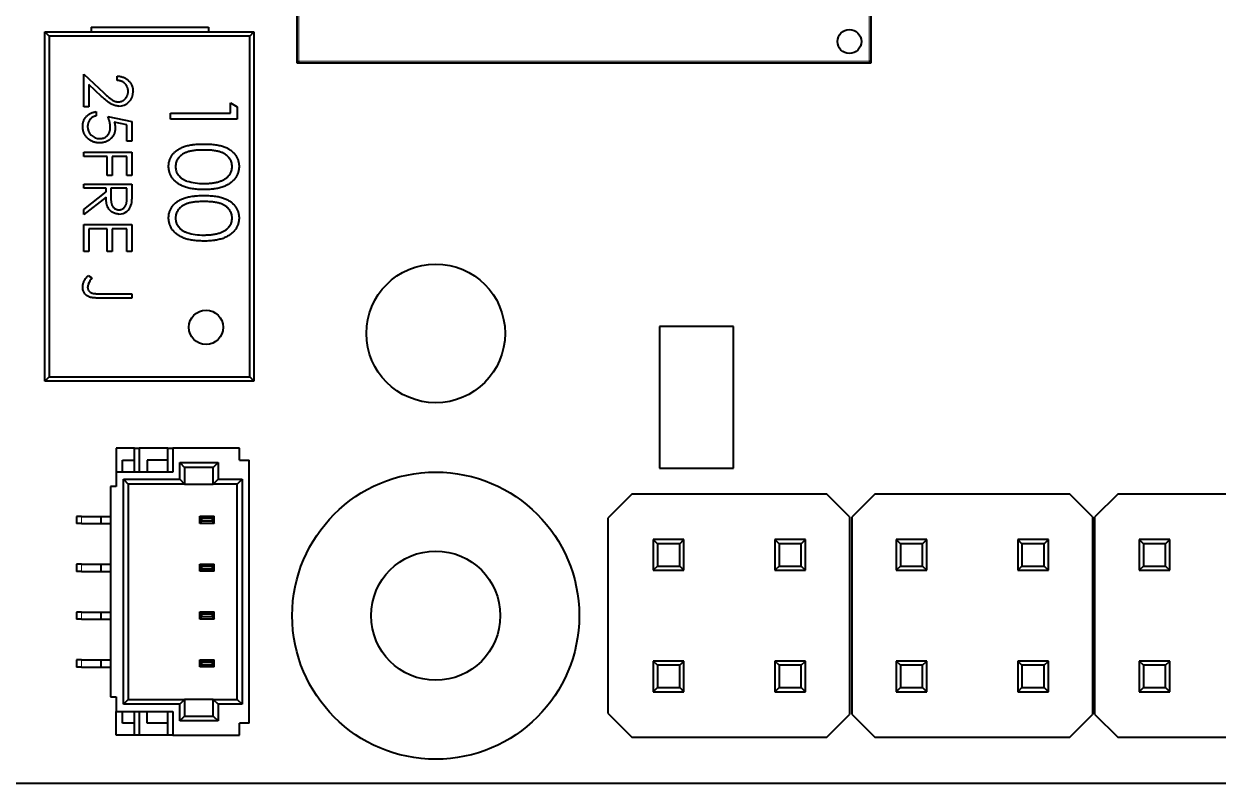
# Model space of a CAD drawing. Header units: inches. Extents: x 7.25 to 10.75, y 3.17 to 5.42.
# Drawn here: x 7.987 to 8.97, y 3.17 to 3.795 of the extents above; entities that cross this region are included whole.
import ezdxf

# ---------------------------------------------------------------- set-up
doc = ezdxf.new("R2010")
doc.units = ezdxf.units.IN
doc.header["$LTSCALE"] = 0.5
doc.header["$MEASUREMENT"] = 0
doc.layers.add('TANGENT_LINES', color=7, linetype='Continuous', lineweight=15)
doc.layers.add('Visible', color=7, linetype='Continuous', lineweight=40)

msp = doc.modelspace()

# ---------------------------------------------------------------- linework, layer by layer
at = {"layer": 'TANGENT_LINES'}
for p, q in [((8.21295, 4.23355), (8.21295, 3.76426)), ((8.68224, 3.76426), (8.68224, 4.23355)), ((8.21295, 3.76426), (8.68224, 3.76426)), ((8.03382, 3.38371), (8.03382, 3.38962)), ((8.03382, 3.34434), (8.03382, 3.35025)), ((8.03382, 3.30497), (8.03382, 3.31088)), ((8.03382, 3.2656), (8.03382, 3.27151))]:
    msp.add_line(p, q, dxfattribs=at)
at = {"layer": 'Visible'}
for p, q in [((8.21138, 3.76269), (8.21138, 4.23513)), ((8.68382, 4.23513), (8.68382, 3.76269)), ((8.00375, 3.50085), (8.00375, 3.78828)), ((8.00375, 3.78828), (8.00729, 3.78473)), ((8.00375, 3.78828), (8.17594, 3.78828)), ((8.04195, 3.79221), (8.04195, 3.78828)), ((8.04195, 3.79221), (8.13851, 3.79221)), ((8.13851, 3.79221), (8.13851, 3.78828)), ((8.1724, 3.78473), (8.17594, 3.78828)), ((8.17594, 3.78828), (8.17594, 3.50085)), ((8.1724, 3.78473), (8.00729, 3.78473)), ((8.00729, 3.78473), (8.00729, 3.50439)), ((8.1724, 3.50439), (8.1724, 3.78473)), ((8.21138, 3.76269), (8.21295, 3.76426)), ((8.68382, 3.76269), (8.21138, 3.76269)), ((8.68382, 3.76269), (8.68224, 3.76426)), ((8.03598, 3.75354), (8.05227, 3.73828)), ((8.03598, 3.72679), (8.03598, 3.75354)), ((8.06324, 3.7485), (8.06324, 3.75203)), ((8.05053, 3.73526), (8.04002, 3.74511)), ((8.04002, 3.74511), (8.04002, 3.72679)), ((8.04002, 3.72679), (8.03598, 3.72679)), ((8.15657, 3.72153), (8.15657, 3.73001)), ((8.15657, 3.73001), (8.16222, 3.72678)), ((8.16222, 3.72678), (8.16222, 3.71659)), ((8.04607, 3.72275), (8.04607, 3.71922)), ((8.05566, 3.71872), (8.07535, 3.71468)), ((8.1071, 3.72153), (8.15657, 3.72153)), ((8.1071, 3.71659), (8.1071, 3.72153)), ((8.16222, 3.71659), (8.1071, 3.71659)), ((8.07131, 3.71192), (8.06096, 3.71404)), ((8.07131, 3.69853), (8.07131, 3.71192)), ((8.07535, 3.71468), (8.07535, 3.69853)), ((8.07535, 3.69853), (8.07131, 3.69853)), ((8.03598, 3.68591), (8.03598, 3.68944)), ((8.03598, 3.68944), (8.07535, 3.68944)), ((8.07535, 3.68944), (8.07535, 3.67026)), ((8.05516, 3.68591), (8.03598, 3.68591)), ((8.05516, 3.67026), (8.05516, 3.68591)), ((8.07131, 3.68591), (8.0592, 3.68591)), ((8.0592, 3.68591), (8.0592, 3.67026)), ((8.07131, 3.67026), (8.07131, 3.68591)), ((8.0592, 3.67026), (8.05516, 3.67026)), ((8.07535, 3.67026), (8.07131, 3.67026)), ((8.03598, 3.65966), (8.03598, 3.66319)), ((8.03598, 3.66319), (8.07535, 3.66319)), ((8.05415, 3.65966), (8.03598, 3.65966)), ((8.05415, 3.65679), (8.05415, 3.65966)), ((8.05819, 3.65966), (8.05813, 3.65245)), ((8.07131, 3.65966), (8.05819, 3.65966)), ((8.07131, 3.65228), (8.07131, 3.65966)), ((8.07535, 3.66319), (8.07535, 3.65532)), ((8.03598, 3.64233), (8.05415, 3.65679)), ((8.05415, 3.65242), (8.03598, 3.63796)), ((8.03598, 3.63796), (8.03598, 3.64233)), ((8.03598, 3.60767), (8.03598, 3.62988)), ((8.03598, 3.62988), (8.07535, 3.62988)), ((8.07535, 3.62988), (8.07535, 3.60767)), ((8.05516, 3.62635), (8.04002, 3.62635)), ((8.04002, 3.62635), (8.04002, 3.60767)), ((8.05516, 3.60767), (8.05516, 3.62635)), ((8.07131, 3.62635), (8.0592, 3.62635)), ((8.0592, 3.62635), (8.0592, 3.60767)), ((8.07131, 3.60767), (8.07131, 3.62635)), ((8.04002, 3.60767), (8.03598, 3.60767)), ((8.0592, 3.60767), (8.05516, 3.60767)), ((8.07535, 3.60767), (8.07131, 3.60767)), ((8.03951, 3.58799), (8.04255, 3.5859)), ((8.07535, 3.56931), (8.04876, 3.56931)), ((8.04916, 3.57285), (8.07535, 3.57285)), ((8.07535, 3.57285), (8.07535, 3.56931)), ((8.50973, 3.54588), (8.50973, 3.42932)), ((8.57066, 3.54588), (8.50973, 3.54588)), ((8.57066, 3.42932), (8.57066, 3.54588)), ((8.00375, 3.50085), (8.00729, 3.50439)), ((8.17594, 3.50085), (8.00375, 3.50085)), ((8.00729, 3.50439), (8.1724, 3.50439)), ((8.1724, 3.50439), (8.17594, 3.50085)), ((8.07752, 3.44576), (8.06256, 3.44576)), ((8.06256, 3.44576), (8.06256, 3.42607)), ((8.07752, 3.44576), (8.08146, 3.44576)), ((8.07752, 3.42607), (8.07752, 3.44576)), ((8.08146, 3.44576), (8.08146, 3.42607)), ((8.10508, 3.44576), (8.08146, 3.44576)), ((8.10508, 3.44576), (8.10901, 3.44576)), ((8.10508, 3.42607), (8.10508, 3.44576)), ((8.16413, 3.44576), (8.10901, 3.44576)), ((8.10901, 3.44576), (8.10901, 3.42607)), ((8.16413, 3.43591), (8.16413, 3.44576)), ((8.06763, 3.42607), (8.06763, 3.43591)), ((8.06763, 3.43591), (8.07752, 3.43591)), ((8.08811, 3.43591), (8.08811, 3.42607)), ((8.10508, 3.43591), (8.08811, 3.43591)), ((8.11492, 3.43395), (8.11886, 3.43001)), ((8.11492, 3.42017), (8.11492, 3.43395)), ((8.11492, 3.43395), (8.14642, 3.43395)), ((8.14642, 3.43395), (8.14248, 3.43001)), ((8.14642, 3.43395), (8.14642, 3.42017)), ((8.16413, 3.43591), (8.17201, 3.43591)), ((8.17201, 3.21938), (8.17201, 3.43591)), ((8.10901, 3.42607), (8.06256, 3.42607)), ((8.06256, 3.42607), (8.06256, 3.41426)), ((8.11886, 3.43001), (8.11886, 3.41623)), ((8.14248, 3.43001), (8.11886, 3.43001)), ((8.14248, 3.41623), (8.14248, 3.43001)), ((8.50973, 3.42932), (8.57066, 3.42932)), ((8.06256, 3.41426), (8.05783, 3.41426)), ((8.05783, 3.41426), (8.05783, 3.24103)), ((8.06846, 3.42017), (8.0724, 3.41623)), ((8.06846, 3.23513), (8.06846, 3.42017)), ((8.06846, 3.42017), (8.11492, 3.42017)), ((8.11886, 3.41623), (8.0724, 3.41623)), ((8.0724, 3.41623), (8.0724, 3.23906)), ((8.11492, 3.42017), (8.11886, 3.41623)), ((8.11886, 3.41623), (8.14248, 3.41623)), ((8.14642, 3.42017), (8.14248, 3.41623)), ((8.16216, 3.41623), (8.14248, 3.41623)), ((8.14642, 3.42017), (8.1661, 3.42017)), ((8.1661, 3.42017), (8.16216, 3.41623)), ((8.16216, 3.23906), (8.16216, 3.41623)), ((8.1661, 3.42017), (8.1661, 3.23513)), ((8.48697, 3.40796), (8.46728, 3.38828)), ((8.6476, 3.40796), (8.48697, 3.40796)), ((8.6663, 3.38926), (8.6476, 3.40796)), ((8.68697, 3.40796), (8.66827, 3.38926)), ((8.8476, 3.40796), (8.68697, 3.40796)), ((8.8663, 3.38926), (8.8476, 3.40796)), ((8.88697, 3.40796), (8.86827, 3.38926)), ((9.0476, 3.40796), (8.88697, 3.40796)), ((8.02988, 3.38962), (8.02988, 3.38371)), ((8.03382, 3.38962), (8.02988, 3.38962)), ((8.03382, 3.38371), (8.02988, 3.38371)), ((8.03382, 3.38962), (8.05023, 3.38962)), ((8.03382, 3.38371), (8.05023, 3.38371)), ((8.05023, 3.38371), (8.05023, 3.38962)), ((8.05023, 3.38962), (8.05783, 3.38962)), ((8.05023, 3.38371), (8.05783, 3.38371)), ((8.13146, 3.38391), (8.13146, 3.38982)), ((8.13146, 3.38982), (8.14327, 3.38982)), ((8.13289, 3.38785), (8.13146, 3.38982)), ((8.13146, 3.38391), (8.13289, 3.38588)), ((8.14327, 3.38391), (8.13146, 3.38391)), ((8.13289, 3.38588), (8.13289, 3.38785)), ((8.14183, 3.38785), (8.13289, 3.38785)), ((8.13289, 3.38588), (8.14183, 3.38588)), ((8.14327, 3.38982), (8.14183, 3.38785)), ((8.14183, 3.38588), (8.14183, 3.38785)), ((8.14183, 3.38588), (8.14327, 3.38391)), ((8.14327, 3.38391), (8.14327, 3.38982)), ((8.46728, 3.38828), (8.46728, 3.22765)), ((8.6663, 3.38926), (8.6663, 3.22666)), ((8.66827, 3.22666), (8.66827, 3.38926)), ((8.8663, 3.38926), (8.8663, 3.22666)), ((8.86827, 3.22666), (8.86827, 3.38926)), ((8.50815, 3.36709), (8.50468, 3.37056)), ((8.52988, 3.37056), (8.50468, 3.37056)), ((8.50468, 3.37056), (8.50468, 3.34536)), ((8.50815, 3.36709), (8.50815, 3.34883)), ((8.52641, 3.36709), (8.50815, 3.36709)), ((8.52641, 3.36709), (8.52988, 3.37056)), ((8.52641, 3.34883), (8.52641, 3.36709)), ((8.52988, 3.34536), (8.52988, 3.37056)), ((8.60815, 3.36709), (8.60468, 3.37056)), ((8.62988, 3.37056), (8.60468, 3.37056)), ((8.60468, 3.37056), (8.60468, 3.34536)), ((8.60815, 3.36709), (8.60815, 3.34883)), ((8.62641, 3.36709), (8.60815, 3.36709)), ((8.62641, 3.36709), (8.62988, 3.37056)), ((8.62641, 3.34883), (8.62641, 3.36709)), ((8.62988, 3.34536), (8.62988, 3.37056)), ((8.70815, 3.36709), (8.70468, 3.37056)), ((8.70468, 3.37056), (8.70468, 3.34536)), ((8.72988, 3.37056), (8.70468, 3.37056)), ((8.70815, 3.36709), (8.70815, 3.34883)), ((8.72641, 3.36709), (8.70815, 3.36709)), ((8.72641, 3.36709), (8.72988, 3.37056)), ((8.72641, 3.34883), (8.72641, 3.36709)), ((8.72988, 3.34536), (8.72988, 3.37056)), ((8.80815, 3.36709), (8.80468, 3.37056)), ((8.82988, 3.37056), (8.80468, 3.37056)), ((8.80468, 3.37056), (8.80468, 3.34536)), ((8.80815, 3.36709), (8.80815, 3.34883)), ((8.82641, 3.36709), (8.80815, 3.36709)), ((8.82641, 3.36709), (8.82988, 3.37056)), ((8.82641, 3.34883), (8.82641, 3.36709)), ((8.82988, 3.34536), (8.82988, 3.37056)), ((8.90815, 3.36709), (8.90468, 3.37056)), ((8.92988, 3.37056), (8.90468, 3.37056)), ((8.90468, 3.37056), (8.90468, 3.34536)), ((8.90815, 3.36709), (8.90815, 3.34883)), ((8.92641, 3.36709), (8.90815, 3.36709)), ((8.92641, 3.36709), (8.92988, 3.37056)), ((8.92641, 3.34883), (8.92641, 3.36709)), ((8.92988, 3.34536), (8.92988, 3.37056)), ((8.02988, 3.35025), (8.02988, 3.34434)), ((8.03382, 3.35025), (8.02988, 3.35025)), ((8.03382, 3.34434), (8.02988, 3.34434)), ((8.03382, 3.35025), (8.05023, 3.35025)), ((8.03382, 3.34434), (8.05023, 3.34434)), ((8.05023, 3.34434), (8.05023, 3.35025)), ((8.05023, 3.35025), (8.05783, 3.35025)), ((8.05023, 3.34434), (8.05783, 3.34434)), ((8.13146, 3.34454), (8.13146, 3.35045)), ((8.13146, 3.35045), (8.14327, 3.35045)), ((8.13289, 3.34848), (8.13146, 3.35045)), ((8.13146, 3.34454), (8.13289, 3.34651)), ((8.14327, 3.34454), (8.13146, 3.34454)), ((8.13289, 3.34651), (8.13289, 3.34848)), ((8.14183, 3.34848), (8.13289, 3.34848)), ((8.13289, 3.34651), (8.14183, 3.34651)), ((8.14327, 3.35045), (8.14183, 3.34848)), ((8.14183, 3.34651), (8.14183, 3.34848)), ((8.14183, 3.34651), (8.14327, 3.34454)), ((8.14327, 3.34454), (8.14327, 3.35045)), ((8.50815, 3.34883), (8.50468, 3.34536)), ((8.50468, 3.34536), (8.52988, 3.34536)), ((8.50815, 3.34883), (8.52641, 3.34883)), ((8.52641, 3.34883), (8.52988, 3.34536)), ((8.60815, 3.34883), (8.60468, 3.34536)), ((8.60468, 3.34536), (8.62988, 3.34536)), ((8.60815, 3.34883), (8.62641, 3.34883)), ((8.62641, 3.34883), (8.62988, 3.34536)), ((8.70815, 3.34883), (8.70468, 3.34536)), ((8.70468, 3.34536), (8.72988, 3.34536)), ((8.70815, 3.34883), (8.72641, 3.34883)), ((8.72641, 3.34883), (8.72988, 3.34536)), ((8.80815, 3.34883), (8.80468, 3.34536)), ((8.80468, 3.34536), (8.82988, 3.34536)), ((8.80815, 3.34883), (8.82641, 3.34883)), ((8.82641, 3.34883), (8.82988, 3.34536)), ((8.90815, 3.34883), (8.90468, 3.34536)), ((8.90468, 3.34536), (8.92988, 3.34536)), ((8.90815, 3.34883), (8.92641, 3.34883)), ((8.92641, 3.34883), (8.92988, 3.34536)), ((8.02988, 3.31088), (8.02988, 3.30497)), ((8.03382, 3.31088), (8.02988, 3.31088)), ((8.03382, 3.30497), (8.02988, 3.30497)), ((8.03382, 3.31088), (8.05023, 3.31088)), ((8.03382, 3.30497), (8.05023, 3.30497)), ((8.05023, 3.30497), (8.05023, 3.31088)), ((8.05023, 3.31088), (8.05783, 3.31088)), ((8.05023, 3.30497), (8.05783, 3.30497)), ((8.13146, 3.30517), (8.13146, 3.31108)), ((8.13146, 3.31108), (8.14327, 3.31108)), ((8.13289, 3.30911), (8.13146, 3.31108)), ((8.13146, 3.30517), (8.13289, 3.30714)), ((8.14327, 3.30517), (8.13146, 3.30517)), ((8.13289, 3.30714), (8.13289, 3.30911)), ((8.14183, 3.30911), (8.13289, 3.30911)), ((8.13289, 3.30714), (8.14183, 3.30714)), ((8.14327, 3.31108), (8.14183, 3.30911)), ((8.14183, 3.30714), (8.14183, 3.30911)), ((8.14183, 3.30714), (8.14327, 3.30517)), ((8.14327, 3.30517), (8.14327, 3.31108)), ((8.02988, 3.27151), (8.02988, 3.2656)), ((8.03382, 3.27151), (8.02988, 3.27151)), ((8.03382, 3.2656), (8.02988, 3.2656)), ((8.03382, 3.27151), (8.05023, 3.27151)), ((8.03382, 3.2656), (8.05023, 3.2656)), ((8.05023, 3.2656), (8.05023, 3.27151)), ((8.05023, 3.27151), (8.05783, 3.27151)), ((8.05023, 3.2656), (8.05783, 3.2656)), ((8.13146, 3.2658), (8.13146, 3.27171)), ((8.13146, 3.27171), (8.14327, 3.27171)), ((8.13289, 3.26974), (8.13146, 3.27171)), ((8.13146, 3.2658), (8.13289, 3.26777)), ((8.14327, 3.2658), (8.13146, 3.2658)), ((8.13289, 3.26777), (8.13289, 3.26974)), ((8.14183, 3.26974), (8.13289, 3.26974)), ((8.13289, 3.26777), (8.14183, 3.26777)), ((8.14327, 3.27171), (8.14183, 3.26974)), ((8.14183, 3.26777), (8.14183, 3.26974)), ((8.14183, 3.26777), (8.14327, 3.2658)), ((8.14327, 3.2658), (8.14327, 3.27171)), ((8.50815, 3.26709), (8.50468, 3.27056)), ((8.52988, 3.27056), (8.50468, 3.27056)), ((8.50468, 3.27056), (8.50468, 3.24536)), ((8.52641, 3.26709), (8.50815, 3.26709)), ((8.50815, 3.26709), (8.50815, 3.24883)), ((8.52641, 3.26709), (8.52988, 3.27056)), ((8.52641, 3.24883), (8.52641, 3.26709)), ((8.52988, 3.24536), (8.52988, 3.27056)), ((8.60815, 3.26709), (8.60468, 3.27056)), ((8.62988, 3.27056), (8.60468, 3.27056)), ((8.60468, 3.27056), (8.60468, 3.24536)), ((8.62641, 3.26709), (8.60815, 3.26709)), ((8.60815, 3.26709), (8.60815, 3.24883)), ((8.62641, 3.26709), (8.62988, 3.27056)), ((8.62641, 3.24883), (8.62641, 3.26709)), ((8.62988, 3.24536), (8.62988, 3.27056)), ((8.70815, 3.26709), (8.70468, 3.27056)), ((8.70468, 3.27056), (8.70468, 3.24536)), ((8.72988, 3.27056), (8.70468, 3.27056)), ((8.72641, 3.26709), (8.70815, 3.26709)), ((8.70815, 3.26709), (8.70815, 3.24883)), ((8.72641, 3.26709), (8.72988, 3.27056)), ((8.72641, 3.24883), (8.72641, 3.26709)), ((8.72988, 3.24536), (8.72988, 3.27056)), ((8.80815, 3.26709), (8.80468, 3.27056)), ((8.80468, 3.27056), (8.80468, 3.24536)), ((8.82988, 3.27056), (8.80468, 3.27056)), ((8.82641, 3.26709), (8.80815, 3.26709)), ((8.80815, 3.26709), (8.80815, 3.24883)), ((8.82641, 3.26709), (8.82988, 3.27056)), ((8.82641, 3.24883), (8.82641, 3.26709)), ((8.82988, 3.24536), (8.82988, 3.27056)), ((8.90815, 3.26709), (8.90468, 3.27056)), ((8.92988, 3.27056), (8.90468, 3.27056)), ((8.90468, 3.27056), (8.90468, 3.24536)), ((8.92641, 3.26709), (8.90815, 3.26709)), ((8.90815, 3.26709), (8.90815, 3.24883)), ((8.92641, 3.26709), (8.92988, 3.27056)), ((8.92641, 3.24883), (8.92641, 3.26709)), ((8.92988, 3.24536), (8.92988, 3.27056)), ((8.50815, 3.24883), (8.50468, 3.24536)), ((8.50468, 3.24536), (8.52988, 3.24536)), ((8.50815, 3.24883), (8.52641, 3.24883)), ((8.52641, 3.24883), (8.52988, 3.24536)), ((8.60815, 3.24883), (8.60468, 3.24536)), ((8.60468, 3.24536), (8.62988, 3.24536)), ((8.60815, 3.24883), (8.62641, 3.24883)), ((8.62641, 3.24883), (8.62988, 3.24536)), ((8.70815, 3.24883), (8.70468, 3.24536)), ((8.70468, 3.24536), (8.72988, 3.24536)), ((8.70815, 3.24883), (8.72641, 3.24883)), ((8.72641, 3.24883), (8.72988, 3.24536)), ((8.80815, 3.24883), (8.80468, 3.24536)), ((8.80468, 3.24536), (8.82988, 3.24536)), ((8.80815, 3.24883), (8.82641, 3.24883)), ((8.82641, 3.24883), (8.82988, 3.24536)), ((8.90815, 3.24883), (8.90468, 3.24536)), ((8.90468, 3.24536), (8.92988, 3.24536)), ((8.90815, 3.24883), (8.92641, 3.24883)), ((8.92641, 3.24883), (8.92988, 3.24536)), ((8.05783, 3.24103), (8.06256, 3.24103)), ((8.06256, 3.24103), (8.06256, 3.22922)), ((8.0724, 3.23906), (8.06846, 3.23513)), ((8.11492, 3.23513), (8.06846, 3.23513)), ((8.0724, 3.23906), (8.11886, 3.23906)), ((8.11886, 3.23906), (8.11492, 3.23513)), ((8.11492, 3.22135), (8.11492, 3.23513)), ((8.14248, 3.23906), (8.11886, 3.23906)), ((8.11886, 3.23906), (8.11886, 3.22528)), ((8.14248, 3.22528), (8.14248, 3.23906)), ((8.14248, 3.23906), (8.14642, 3.23513)), ((8.14248, 3.23906), (8.16216, 3.23906)), ((8.1661, 3.23513), (8.14642, 3.23513)), ((8.14642, 3.23513), (8.14642, 3.22135)), ((8.16216, 3.23906), (8.1661, 3.23513)), ((8.06256, 3.20954), (8.06256, 3.22922)), ((8.06256, 3.22922), (8.10901, 3.22922)), ((8.06763, 3.21938), (8.06763, 3.22922)), ((8.07752, 3.20954), (8.07752, 3.22922)), ((8.08146, 3.22922), (8.08146, 3.20954)), ((8.08811, 3.21938), (8.08811, 3.22922)), ((8.10508, 3.20954), (8.10508, 3.22922)), ((8.10901, 3.22922), (8.10901, 3.20954)), ((8.11886, 3.22528), (8.11492, 3.22135)), ((8.11886, 3.22528), (8.14248, 3.22528)), ((8.14248, 3.22528), (8.14642, 3.22135)), ((8.46728, 3.22765), (8.48697, 3.20796)), ((8.6476, 3.20796), (8.6663, 3.22666)), ((8.66827, 3.22666), (8.68697, 3.20796)), ((8.8476, 3.20796), (8.8663, 3.22666)), ((8.86827, 3.22666), (8.88697, 3.20796)), ((8.07752, 3.21938), (8.06763, 3.21938)), ((8.10508, 3.21938), (8.08811, 3.21938)), ((8.14642, 3.22135), (8.11492, 3.22135)), ((8.16413, 3.20954), (8.16413, 3.21938)), ((8.17201, 3.21938), (8.16413, 3.21938)), ((8.07752, 3.20954), (8.06256, 3.20954)), ((8.08146, 3.20954), (8.07752, 3.20954)), ((8.10508, 3.20954), (8.08146, 3.20954)), ((8.10901, 3.20954), (8.10508, 3.20954)), ((8.10901, 3.20954), (8.16413, 3.20954)), ((8.48697, 3.20796), (8.6476, 3.20796)), ((8.68697, 3.20796), (8.8476, 3.20796)), ((8.88697, 3.20796), (9.0476, 3.20796)), ((7.51846, 3.17017), (10.6287, 3.17017))]:
    msp.add_line(p, q, dxfattribs=at)
for centre, radius in [((8.6661, 3.7804), 0.00984), ((8.32555, 3.54025), 0.05709), ((8.1365, 3.54527), 0.01409), ((8.32555, 3.30796), 0.11811), ((8.32555, 3.30796), 0.11811), ((8.32555, 3.30796), 0.05315)]:
    msp.add_circle(centre, radius, dxfattribs=at)
for centre, radius, start, end in [((8.06485, 3.73883), 0.01151, 269.05612, 1.81511), ((8.04888, 3.7104), 0.00986, 179.19564, 270.66383), ((8.13359, 3.7047), 0.0411, 251.85357, 271.48546), ((8.06514, 3.64831), 0.00984, 268.16768, 348.82234), ((8.13359, 3.6623), 0.0411, 251.85357, 271.48546), ((8.04498, 3.57833), 0.00596, 154.81692, 180.357), ((8.06728, 3.56779), 0.03065, 143.78642, 154.72037)]:
    msp.add_arc(centre, radius, start, end, dxfattribs=at)
for points, knots in [([(8.06324, 3.75203), (8.0637, 3.75201), (8.06462, 3.75196), (8.06597, 3.75175), (8.06725, 3.75145), (8.06846, 3.75102), (8.06962, 3.75049), (8.07071, 3.74985), (8.07173, 3.74909), (8.07268, 3.74823), (8.07355, 3.7473), (8.0743, 3.7463), (8.07493, 3.74524), (8.07546, 3.74414), (8.07586, 3.74298), (8.07615, 3.74176), (8.07633, 3.74049), (8.07635, 3.73963), (8.07636, 3.73919)], [0, 0, 0, 0, 0.068791, 0.135103, 0.198979, 0.261904, 0.323495, 0.385195, 0.446969, 0.509765, 0.572251, 0.633405, 0.693251, 0.752583, 0.812579, 0.873275, 0.93555, 1, 1, 1, 1]), ([(8.07232, 3.73937), (8.07231, 3.73968), (8.0723, 3.74028), (8.07218, 3.74117), (8.07201, 3.74202), (8.07173, 3.74282), (8.07141, 3.7436), (8.07099, 3.74432), (8.07051, 3.74502), (8.06995, 3.74566), (8.06932, 3.74625), (8.06863, 3.74678), (8.06787, 3.74723), (8.06707, 3.74763), (8.06619, 3.74795), (8.06526, 3.7482), (8.06427, 3.7484), (8.06359, 3.74846), (8.06324, 3.7485)], [0, 0, 0, 0, 0.06443, 0.12653, 0.186744, 0.245898, 0.304053, 0.362196, 0.420655, 0.480331, 0.540663, 0.600744, 0.661982, 0.72448, 0.789067, 0.856333, 0.926362, 1, 1, 1, 1]), ([(8.05227, 3.73828), (8.05266, 3.7379), (8.05341, 3.73719), (8.05449, 3.73618), (8.0555, 3.73527), (8.05643, 3.73446), (8.0573, 3.73377), (8.05806, 3.73315), (8.05877, 3.73266), (8.05959, 3.73212), (8.06059, 3.7316), (8.06181, 3.73115), (8.06306, 3.73088), (8.06391, 3.73085), (8.06434, 3.73083)], [0, 0, 0, 0, 0.110803, 0.212829, 0.306101, 0.390647, 0.466924, 0.534481, 0.593587, 0.644557, 0.7362, 0.825024, 0.911986, 1, 1, 1, 1]), ([(8.06434, 3.73083), (8.06461, 3.73084), (8.06514, 3.73085), (8.06591, 3.73098), (8.06666, 3.73116), (8.06739, 3.73143), (8.06808, 3.73179), (8.06874, 3.73222), (8.06937, 3.73272), (8.06997, 3.7333), (8.07052, 3.73393), (8.07101, 3.7346), (8.07141, 3.73531), (8.07174, 3.73606), (8.072, 3.73684), (8.07218, 3.73765), (8.0723, 3.7385), (8.07231, 3.73908), (8.07232, 3.73937)], [0, 0, 0, 0, 0.061965, 0.122122, 0.180988, 0.239933, 0.299906, 0.359989, 0.421776, 0.486576, 0.551535, 0.615018, 0.677259, 0.73973, 0.80305, 0.866495, 0.931973, 1, 1, 1, 1]), ([(8.06466, 3.7273), (8.06411, 3.72732), (8.06302, 3.72735), (8.06142, 3.72768), (8.05987, 3.72818), (8.05863, 3.72879), (8.05763, 3.7294), (8.0568, 3.72995), (8.05591, 3.7306), (8.05495, 3.73134), (8.05394, 3.73219), (8.05285, 3.73312), (8.05171, 3.73416), (8.05093, 3.73489), (8.05053, 3.73526)], [0, 0, 0, 0, 0.098701, 0.195671, 0.29242, 0.391339, 0.444459, 0.504225, 0.570348, 0.642914, 0.72229, 0.807923, 0.90047, 1, 1, 1, 1]), ([(8.03497, 3.71074), (8.03498, 3.71114), (8.03499, 3.71191), (8.03515, 3.71304), (8.03538, 3.71413), (8.03572, 3.71516), (8.03617, 3.71615), (8.0367, 3.7171), (8.03733, 3.718), (8.03806, 3.71884), (8.03886, 3.71961), (8.03972, 3.72032), (8.04064, 3.72093), (8.04161, 3.72147), (8.04265, 3.72192), (8.04374, 3.72228), (8.04488, 3.72257), (8.04567, 3.72269), (8.04607, 3.72275)], [0, 0, 0, 0, 0.06543, 0.128725, 0.190261, 0.250757, 0.310855, 0.370776, 0.431883, 0.493799, 0.556167, 0.617293, 0.678627, 0.740678, 0.80296, 0.866786, 0.932338, 1, 1, 1, 1]), ([(8.04607, 3.71922), (8.0457, 3.71913), (8.04498, 3.71897), (8.04396, 3.7186), (8.04306, 3.71815), (8.04226, 3.71761), (8.04155, 3.71699), (8.04093, 3.71626), (8.04036, 3.71544), (8.03989, 3.71454), (8.03949, 3.71358), (8.03921, 3.71259), (8.03904, 3.71157), (8.03902, 3.71088), (8.03901, 3.71054)], [0, 0, 0, 0, 0.094686, 0.181992, 0.264373, 0.341639, 0.418558, 0.496448, 0.577307, 0.661447, 0.746668, 0.831367, 0.915207, 1, 1, 1, 1]), ([(8.05768, 3.71004), (8.05768, 3.71035), (8.05766, 3.71098), (8.05756, 3.71194), (8.0574, 3.71296), (8.05718, 3.71402), (8.0569, 3.71513), (8.05655, 3.71628), (8.05614, 3.71749), (8.05582, 3.7183), (8.05566, 3.71872)], [0, 0, 0, 0, 0.102203, 0.211023, 0.3251, 0.446502, 0.573788, 0.708901, 0.850358, 1, 1, 1, 1]), ([(8.04884, 3.69701), (8.04852, 3.69702), (8.04788, 3.69703), (8.04694, 3.69711), (8.04601, 3.69726), (8.04511, 3.69745), (8.04422, 3.69771), (8.04336, 3.69801), (8.04251, 3.69839), (8.04169, 3.6988), (8.04091, 3.69926), (8.04017, 3.69978), (8.03946, 3.70032), (8.03881, 3.70091), (8.03821, 3.70154), (8.03766, 3.70221), (8.03715, 3.70292), (8.0367, 3.70367), (8.03628, 3.70444), (8.03594, 3.70526), (8.03564, 3.7061), (8.03539, 3.70697), (8.0352, 3.70787), (8.03507, 3.7088), (8.03498, 3.70976), (8.03497, 3.71041), (8.03497, 3.71074)], [0, 0, 0, 0, 0.044016, 0.087438, 0.130124, 0.172561, 0.214218, 0.256302, 0.298444, 0.340536, 0.382404, 0.423614, 0.464223, 0.504052, 0.543842, 0.583548, 0.623078, 0.663214, 0.703538, 0.743927, 0.784532, 0.825742, 0.867752, 0.910741, 0.954912, 1, 1, 1, 1]), ([(8.06172, 3.7094), (8.06171, 3.70896), (8.06169, 3.7081), (8.06151, 3.70684), (8.06124, 3.70562), (8.06083, 3.70448), (8.06033, 3.70339), (8.0597, 3.70237), (8.05896, 3.7014), (8.05812, 3.7005), (8.05719, 3.69968), (8.05618, 3.69897), (8.05512, 3.69835), (8.05398, 3.69787), (8.05279, 3.69748), (8.05153, 3.69722), (8.05021, 3.69704), (8.0493, 3.69702), (8.04884, 3.69701)], [0, 0, 0, 0, 0.0658, 0.12938, 0.190783, 0.251293, 0.31082, 0.37037, 0.43076, 0.492598, 0.554813, 0.61609, 0.676931, 0.738289, 0.800784, 0.864793, 0.931053, 1, 1, 1, 1]), ([(8.04899, 3.70055), (8.04931, 3.70055), (8.04992, 3.70057), (8.05083, 3.70069), (8.05168, 3.70089), (8.0525, 3.70118), (8.05326, 3.70154), (8.05398, 3.70199), (8.05466, 3.70251), (8.05528, 3.70313), (8.05585, 3.70379), (8.05634, 3.70453), (8.05675, 3.70532), (8.05709, 3.70616), (8.05736, 3.70705), (8.05755, 3.708), (8.05766, 3.709), (8.05768, 3.70969), (8.05768, 3.71004)], [0, 0, 0, 0, 0.065358, 0.127389, 0.188368, 0.24723, 0.305649, 0.363332, 0.422657, 0.482689, 0.543308, 0.604132, 0.664984, 0.727232, 0.791447, 0.858042, 0.92703, 1, 1, 1, 1]), ([(8.06096, 3.71404), (8.06107, 3.71362), (8.06129, 3.71282), (8.06154, 3.71162), (8.06169, 3.71049), (8.06171, 3.70976), (8.06172, 3.7094)], [0, 0, 0, 0, 0.275068, 0.532901, 0.773973, 1, 1, 1, 1]), ([(8.10569, 3.67767), (8.1057, 3.6781), (8.10571, 3.67896), (8.10586, 3.68023), (8.1061, 3.68146), (8.10644, 3.68266), (8.10685, 3.68384), (8.10739, 3.68498), (8.10801, 3.68608), (8.10871, 3.68716), (8.10952, 3.68818), (8.11042, 3.68916), (8.11142, 3.69007), (8.11251, 3.69092), (8.1137, 3.69171), (8.11497, 3.69245), (8.11634, 3.69314), (8.11781, 3.69376), (8.1194, 3.69431), (8.12114, 3.6948), (8.12302, 3.69519), (8.12477, 3.69547), (8.12588, 3.69562), (8.12632, 3.69567), (8.12661, 3.6957), (8.12768, 3.69582), (8.12958, 3.69597), (8.13206, 3.69608), (8.13376, 3.69609), (8.13464, 3.69609)], [0, 0, 0, 0, 0.033789, 0.066625, 0.099289, 0.131367, 0.163592, 0.196113, 0.228912, 0.26217, 0.296004, 0.330232, 0.365076, 0.400968, 0.437877, 0.475966, 0.51564, 0.556675, 0.600028, 0.64669, 0.696419, 0.749772, 0.783938, 0.783938, 0.783938, 0.80685, 0.86743, 0.931884, 1, 1, 1, 1]), ([(8.13466, 3.69115), (8.13392, 3.69115), (8.1325, 3.69114), (8.13042, 3.69105), (8.12849, 3.69092), (8.12669, 3.69075), (8.12503, 3.6905), (8.12351, 3.69022), (8.12213, 3.68988), (8.12088, 3.68948), (8.11973, 3.68902), (8.11867, 3.68853), (8.11767, 3.68799), (8.11674, 3.68739), (8.11589, 3.68673), (8.1151, 3.68604), (8.11439, 3.68528), (8.11355, 3.68424), (8.11267, 3.68285), (8.11191, 3.68111), (8.11143, 3.67932), (8.11137, 3.67811), (8.11134, 3.6775)], [0, 0, 0, 0, 0.072955, 0.141591, 0.205573, 0.265315, 0.320613, 0.371477, 0.418453, 0.461364, 0.501801, 0.540474, 0.577852, 0.614276, 0.64966, 0.684283, 0.718344, 0.752068, 0.817643, 0.879716, 0.939962, 1, 1, 1, 1]), ([(8.13464, 3.69609), (8.13552, 3.69609), (8.13724, 3.69608), (8.13974, 3.69597), (8.14208, 3.69578), (8.14428, 3.69553), (8.14631, 3.69522), (8.14819, 3.69481), (8.14992, 3.69434), (8.1515, 3.69379), (8.15296, 3.69318), (8.15432, 3.69251), (8.15558, 3.69176), (8.15676, 3.69097), (8.15785, 3.69012), (8.15885, 3.68921), (8.15976, 3.68824), (8.16057, 3.6872), (8.16129, 3.68611), (8.16192, 3.68501), (8.16245, 3.68385), (8.16287, 3.68268), (8.16322, 3.68147), (8.16346, 3.68023), (8.16361, 3.67896), (8.16363, 3.6781), (8.16363, 3.67767)], [0, 0, 0, 0, 0.06859, 0.133236, 0.194298, 0.251261, 0.304491, 0.354209, 0.400451, 0.443378, 0.483979, 0.523213, 0.561001, 0.597856, 0.633471, 0.668265, 0.702638, 0.736825, 0.77043, 0.803572, 0.835925, 0.86847, 0.900854, 0.933471, 0.96626, 1, 1, 1, 1]), ([(8.15798, 3.6775), (8.15795, 3.67811), (8.15788, 3.67933), (8.15743, 3.68113), (8.15666, 3.68286), (8.15579, 3.68424), (8.15495, 3.68529), (8.15424, 3.68603), (8.15347, 3.68673), (8.15261, 3.68737), (8.15168, 3.68796), (8.1507, 3.68852), (8.14963, 3.68901), (8.14849, 3.68947), (8.14723, 3.68987), (8.14585, 3.69021), (8.14433, 3.69051), (8.14266, 3.69073), (8.14086, 3.69092), (8.13892, 3.69105), (8.13684, 3.69114), (8.1354, 3.69115), (8.13466, 3.69115)], [0, 0, 0, 0, 0.060377, 0.120865, 0.182579, 0.247626, 0.281336, 0.315119, 0.349457, 0.384606, 0.421016, 0.458237, 0.496894, 0.537315, 0.58021, 0.627167, 0.678438, 0.734024, 0.793778, 0.857736, 0.926709, 1, 1, 1, 1]), ([(8.13464, 3.65864), (8.1338, 3.65865), (8.13215, 3.65867), (8.12975, 3.65878), (8.12748, 3.65898), (8.12534, 3.65924), (8.12334, 3.65959), (8.12147, 3.66002), (8.11972, 3.66051), (8.11812, 3.6611), (8.1168, 3.66168), (8.11602, 3.66206), (8.11573, 3.66222), (8.11556, 3.6623), (8.11494, 3.66263), (8.11392, 3.66323), (8.1127, 3.66405), (8.11159, 3.66494), (8.11057, 3.66589), (8.10964, 3.66689), (8.10882, 3.66796), (8.10807, 3.66906), (8.10744, 3.6702), (8.107, 3.67115), (8.10678, 3.67172), (8.10672, 3.67188), (8.10663, 3.67211), (8.10641, 3.67274), (8.10611, 3.6738), (8.10587, 3.67507), (8.10571, 3.67636), (8.10569, 3.67723), (8.10569, 3.67767)], [0, 0, 0, 0, 0.065069, 0.127067, 0.185532, 0.240785, 0.293004, 0.342556, 0.388955, 0.432815, 0.474671, 0.5, 0.5, 0.5, 0.514821, 0.553655, 0.591479, 0.627861, 0.663639, 0.698823, 0.733433, 0.76763, 0.801074, 0.83425, 0.848021, 0.848021, 0.848021, 0.86697, 0.899712, 0.932696, 0.966173, 1, 1, 1, 1]), ([(8.11134, 3.6775), (8.11137, 3.67689), (8.11142, 3.67567), (8.11188, 3.67389), (8.11264, 3.67216), (8.1135, 3.6708), (8.11432, 3.66977), (8.11503, 3.66903), (8.11581, 3.66836), (8.11666, 3.66771), (8.11759, 3.66712), (8.11859, 3.66659), (8.11967, 3.6661), (8.12042, 3.66582), (8.1208, 3.66568)], [0, 0, 0, 0, 0.112802, 0.225203, 0.339663, 0.459731, 0.521784, 0.583969, 0.64821, 0.71391, 0.781027, 0.851466, 0.924059, 1, 1, 1, 1]), ([(8.16363, 3.67767), (8.16363, 3.67723), (8.16361, 3.67636), (8.16344, 3.67507), (8.16322, 3.67381), (8.16287, 3.67259), (8.16245, 3.67138), (8.16189, 3.67023), (8.16129, 3.66908), (8.16055, 3.66799), (8.15973, 3.66693), (8.15881, 3.66594), (8.15779, 3.66499), (8.15668, 3.66411), (8.15547, 3.66327), (8.15416, 3.66251), (8.15275, 3.6618), (8.15125, 3.66113), (8.14962, 3.66055), (8.14787, 3.66003), (8.14599, 3.6596), (8.14438, 3.65932), (8.1434, 3.65918), (8.1431, 3.65914), (8.14269, 3.65909), (8.14152, 3.65895), (8.13955, 3.65878), (8.13714, 3.65867), (8.13549, 3.65865), (8.13464, 3.65864)], [0, 0, 0, 0, 0.033788, 0.067226, 0.099841, 0.132545, 0.16513, 0.198011, 0.23128, 0.265044, 0.299216, 0.334359, 0.369695, 0.406258, 0.443804, 0.482982, 0.523085, 0.565267, 0.609343, 0.656393, 0.705887, 0.758326, 0.782081, 0.782081, 0.782081, 0.813833, 0.872795, 0.934723, 1, 1, 1, 1]), ([(8.13466, 3.66359), (8.13532, 3.6636), (8.13662, 3.66362), (8.13852, 3.66368), (8.14032, 3.66385), (8.14203, 3.66403), (8.14365, 3.66431), (8.14519, 3.6646), (8.14662, 3.665), (8.14797, 3.66542), (8.14923, 3.66591), (8.1504, 3.66644), (8.15148, 3.66701), (8.15248, 3.66763), (8.15339, 3.66829), (8.1542, 3.66902), (8.15495, 3.66976), (8.15579, 3.67082), (8.15665, 3.67219), (8.15743, 3.67391), (8.15788, 3.67569), (8.15795, 3.6769), (8.15798, 3.6775)], [0, 0, 0, 0, 0.065674, 0.128473, 0.188155, 0.24508, 0.299416, 0.350785, 0.399899, 0.446624, 0.491202, 0.533319, 0.573791, 0.612461, 0.649528, 0.685459, 0.720284, 0.754012, 0.819093, 0.880506, 0.940318, 1, 1, 1, 1]), ([(8.06482, 3.63846), (8.0643, 3.63848), (8.06327, 3.63851), (8.06179, 3.63881), (8.0604, 3.6393), (8.05912, 3.63998), (8.05796, 3.64085), (8.05694, 3.64189), (8.05609, 3.6431), (8.0555, 3.64423), (8.05512, 3.64523), (8.05486, 3.64605), (8.05465, 3.64694), (8.05447, 3.64791), (8.05433, 3.64894), (8.05423, 3.65004), (8.05416, 3.65121), (8.05416, 3.65201), (8.05415, 3.65242)], [0, 0, 0, 0, 0.07878, 0.153721, 0.226714, 0.299191, 0.37119, 0.443006, 0.516689, 0.593217, 0.633873, 0.676989, 0.7229, 0.771959, 0.824211, 0.879379, 0.937948, 1, 1, 1, 1]), ([(8.05813, 3.65245), (8.05813, 3.65212), (8.05813, 3.65146), (8.05818, 3.65052), (8.05823, 3.64964), (8.05831, 3.64883), (8.05841, 3.64809), (8.05853, 3.64741), (8.05868, 3.64681), (8.05891, 3.6461), (8.05926, 3.64531), (8.05979, 3.64446), (8.06044, 3.64371), (8.0612, 3.64311), (8.06203, 3.6426), (8.06292, 3.64226), (8.06386, 3.64203), (8.0645, 3.64201), (8.06483, 3.642)], [0, 0, 0, 0, 0.071655, 0.138887, 0.201147, 0.259076, 0.312197, 0.360614, 0.405011, 0.445019, 0.518453, 0.589423, 0.658039, 0.727281, 0.795827, 0.863188, 0.930404, 1, 1, 1, 1]), ([(8.06483, 3.642), (8.06515, 3.64201), (8.06577, 3.64204), (8.06669, 3.64225), (8.06756, 3.64263), (8.06838, 3.64312), (8.06911, 3.64373), (8.06974, 3.64444), (8.07026, 3.64524), (8.0706, 3.64598), (8.0708, 3.64665), (8.07095, 3.64723), (8.07105, 3.64789), (8.07115, 3.64862), (8.07122, 3.64942), (8.07128, 3.65031), (8.07131, 3.65127), (8.07131, 3.65194), (8.07131, 3.65228)], [0, 0, 0, 0, 0.068801, 0.136339, 0.203981, 0.273501, 0.342899, 0.410938, 0.479129, 0.54949, 0.587827, 0.630814, 0.678939, 0.731984, 0.79115, 0.85531, 0.9251, 1, 1, 1, 1]), ([(8.07535, 3.65532), (8.07535, 3.65479), (8.07534, 3.65378), (8.07533, 3.65233), (8.07527, 3.65102), (8.07523, 3.64984), (8.07514, 3.64879), (8.07506, 3.64787), (8.07496, 3.64709), (8.07486, 3.64661), (8.07481, 3.6464)], [0, 0, 0, 0, 0.176258, 0.338434, 0.484822, 0.617158, 0.734698, 0.837385, 0.926372, 1, 1, 1, 1]), ([(8.10569, 3.63527), (8.1057, 3.6357), (8.10571, 3.63656), (8.10586, 3.63783), (8.1061, 3.63906), (8.10644, 3.64026), (8.10685, 3.64144), (8.10739, 3.64258), (8.10801, 3.64368), (8.10871, 3.64476), (8.10952, 3.64578), (8.11042, 3.64676), (8.11142, 3.64767), (8.11251, 3.64852), (8.1137, 3.64931), (8.11497, 3.65005), (8.11634, 3.65074), (8.11781, 3.65136), (8.1194, 3.65192), (8.12114, 3.6524), (8.12302, 3.65279), (8.12477, 3.65307), (8.12588, 3.65322), (8.12632, 3.65327), (8.12661, 3.6533), (8.12768, 3.65342), (8.12958, 3.65357), (8.13206, 3.65368), (8.13376, 3.65369), (8.13464, 3.6537)], [0, 0, 0, 0, 0.033789, 0.066625, 0.099289, 0.131367, 0.163592, 0.196113, 0.228912, 0.26217, 0.296004, 0.330232, 0.365076, 0.400968, 0.437877, 0.475966, 0.51564, 0.556675, 0.600028, 0.64669, 0.696419, 0.749772, 0.783938, 0.783938, 0.783938, 0.80685, 0.86743, 0.931884, 1, 1, 1, 1]), ([(8.13466, 3.64875), (8.13392, 3.64875), (8.1325, 3.64874), (8.13042, 3.64865), (8.12849, 3.64852), (8.12669, 3.64835), (8.12503, 3.6481), (8.12351, 3.64782), (8.12213, 3.64748), (8.12088, 3.64708), (8.11973, 3.64663), (8.11867, 3.64613), (8.11767, 3.64559), (8.11674, 3.64499), (8.11589, 3.64434), (8.1151, 3.64364), (8.11439, 3.64289), (8.11355, 3.64184), (8.11267, 3.64046), (8.11191, 3.63871), (8.11143, 3.63692), (8.11137, 3.63571), (8.11134, 3.6351)], [0, 0, 0, 0, 0.072955, 0.141591, 0.205573, 0.265315, 0.320613, 0.371477, 0.418453, 0.461364, 0.501801, 0.540474, 0.577852, 0.614276, 0.64966, 0.684283, 0.718344, 0.752068, 0.817643, 0.879716, 0.939962, 1, 1, 1, 1]), ([(8.13464, 3.6537), (8.13552, 3.65369), (8.13724, 3.65368), (8.13974, 3.65357), (8.14208, 3.65338), (8.14428, 3.65313), (8.14631, 3.65282), (8.14819, 3.65241), (8.14992, 3.65194), (8.1515, 3.65139), (8.15296, 3.65078), (8.15432, 3.65011), (8.15558, 3.64936), (8.15676, 3.64858), (8.15785, 3.64772), (8.15885, 3.64681), (8.15976, 3.64584), (8.16057, 3.6448), (8.16129, 3.64372), (8.16192, 3.64261), (8.16245, 3.64146), (8.16287, 3.64028), (8.16322, 3.63907), (8.16346, 3.63783), (8.16361, 3.63656), (8.16363, 3.6357), (8.16363, 3.63527)], [0, 0, 0, 0, 0.06859, 0.133236, 0.194298, 0.251261, 0.304491, 0.354209, 0.400451, 0.443378, 0.483979, 0.523213, 0.561001, 0.597856, 0.633471, 0.668265, 0.702638, 0.736825, 0.77043, 0.803572, 0.835925, 0.86847, 0.900854, 0.933471, 0.96626, 1, 1, 1, 1]), ([(8.15798, 3.6351), (8.15795, 3.63571), (8.15788, 3.63693), (8.15743, 3.63873), (8.15666, 3.64046), (8.15579, 3.64184), (8.15495, 3.64289), (8.15424, 3.64363), (8.15347, 3.64433), (8.15261, 3.64497), (8.15168, 3.64556), (8.1507, 3.64612), (8.14963, 3.64661), (8.14849, 3.64707), (8.14723, 3.64747), (8.14585, 3.64781), (8.14433, 3.64811), (8.14266, 3.64833), (8.14086, 3.64852), (8.13892, 3.64865), (8.13684, 3.64874), (8.1354, 3.64875), (8.13466, 3.64875)], [0, 0, 0, 0, 0.060377, 0.120865, 0.182579, 0.247626, 0.281336, 0.315119, 0.349457, 0.384606, 0.421016, 0.458237, 0.496894, 0.537315, 0.58021, 0.627167, 0.678438, 0.734024, 0.793778, 0.857736, 0.926709, 1, 1, 1, 1]), ([(8.13464, 3.61624), (8.1338, 3.61625), (8.13215, 3.61628), (8.12975, 3.61638), (8.12748, 3.61658), (8.12534, 3.61684), (8.12334, 3.61719), (8.12147, 3.61762), (8.11972, 3.61811), (8.11812, 3.6187), (8.1168, 3.61928), (8.11602, 3.61967), (8.11573, 3.61982), (8.11556, 3.6199), (8.11494, 3.62023), (8.11392, 3.62083), (8.1127, 3.62165), (8.11159, 3.62254), (8.11057, 3.62349), (8.10964, 3.6245), (8.10882, 3.62556), (8.10807, 3.62666), (8.10744, 3.62781), (8.107, 3.62875), (8.10678, 3.62932), (8.10672, 3.62948), (8.10663, 3.62971), (8.10641, 3.63035), (8.10611, 3.6314), (8.10587, 3.63267), (8.10571, 3.63396), (8.10569, 3.63483), (8.10569, 3.63527)], [0, 0, 0, 0, 0.065069, 0.127067, 0.185532, 0.240785, 0.293004, 0.342556, 0.388955, 0.432815, 0.474671, 0.5, 0.5, 0.5, 0.514821, 0.553655, 0.591479, 0.627861, 0.663639, 0.698823, 0.733433, 0.76763, 0.801074, 0.83425, 0.848021, 0.848021, 0.848021, 0.86697, 0.899712, 0.932696, 0.966173, 1, 1, 1, 1]), ([(8.11134, 3.6351), (8.11137, 3.63449), (8.11142, 3.63328), (8.11188, 3.63149), (8.11264, 3.62976), (8.1135, 3.62841), (8.11432, 3.62738), (8.11503, 3.62664), (8.11581, 3.62596), (8.11666, 3.62531), (8.11759, 3.62473), (8.11859, 3.62419), (8.11967, 3.6237), (8.12042, 3.62342), (8.1208, 3.62328)], [0, 0, 0, 0, 0.112802, 0.225203, 0.339663, 0.459731, 0.521784, 0.583969, 0.64821, 0.71391, 0.781027, 0.851466, 0.924059, 1, 1, 1, 1]), ([(8.16363, 3.63527), (8.16363, 3.63483), (8.16361, 3.63396), (8.16344, 3.63267), (8.16322, 3.63141), (8.16287, 3.63019), (8.16245, 3.62898), (8.16189, 3.62783), (8.16129, 3.62668), (8.16055, 3.6256), (8.15973, 3.62454), (8.15881, 3.62354), (8.15779, 3.62259), (8.15668, 3.62171), (8.15547, 3.62088), (8.15416, 3.62011), (8.15275, 3.6194), (8.15125, 3.61873), (8.14962, 3.61815), (8.14787, 3.61763), (8.14599, 3.6172), (8.14438, 3.61692), (8.1434, 3.61678), (8.1431, 3.61674), (8.14269, 3.61669), (8.14152, 3.61655), (8.13955, 3.61638), (8.13714, 3.61627), (8.13549, 3.61625), (8.13464, 3.61624)], [0, 0, 0, 0, 0.033788, 0.067226, 0.099841, 0.132545, 0.16513, 0.198011, 0.23128, 0.265044, 0.299216, 0.334359, 0.369695, 0.406258, 0.443804, 0.482982, 0.523085, 0.565267, 0.609343, 0.656393, 0.705887, 0.758326, 0.782081, 0.782081, 0.782081, 0.813833, 0.872795, 0.934723, 1, 1, 1, 1]), ([(8.13466, 3.62119), (8.13532, 3.6212), (8.13662, 3.62122), (8.13852, 3.62128), (8.14032, 3.62145), (8.14203, 3.62163), (8.14365, 3.62191), (8.14519, 3.6222), (8.14662, 3.6226), (8.14797, 3.62302), (8.14923, 3.62351), (8.1504, 3.62404), (8.15148, 3.62461), (8.15248, 3.62523), (8.15339, 3.62589), (8.1542, 3.62662), (8.15495, 3.62736), (8.15579, 3.62842), (8.15665, 3.62979), (8.15743, 3.63151), (8.15788, 3.63329), (8.15795, 3.6345), (8.15798, 3.6351)], [0, 0, 0, 0, 0.065674, 0.128473, 0.188155, 0.24508, 0.299416, 0.350785, 0.399899, 0.446624, 0.491202, 0.533319, 0.573791, 0.612461, 0.649528, 0.685459, 0.720284, 0.754012, 0.819093, 0.880506, 0.940318, 1, 1, 1, 1]), ([(8.03497, 3.57849), (8.03498, 3.57887), (8.03501, 3.57964), (8.0352, 3.58079), (8.03552, 3.58193), (8.03597, 3.58307), (8.03658, 3.58424), (8.03737, 3.58545), (8.03836, 3.58672), (8.03912, 3.58755), (8.03951, 3.58799)], [0, 0, 0, 0, 0.106093, 0.213465, 0.321946, 0.434141, 0.554389, 0.687523, 0.836433, 1, 1, 1, 1]), ([(8.04876, 3.56931), (8.04827, 3.56932), (8.04733, 3.56932), (8.04597, 3.56936), (8.04472, 3.56943), (8.0436, 3.56953), (8.04259, 3.56966), (8.0417, 3.56982), (8.04092, 3.57), (8.04005, 3.57028), (8.03909, 3.57074), (8.03805, 3.57143), (8.03715, 3.57229), (8.03637, 3.57329), (8.03574, 3.57442), (8.03529, 3.57568), (8.03501, 3.57705), (8.03498, 3.578), (8.03497, 3.57849)], [0, 0, 0, 0, 0.077365, 0.14855, 0.214019, 0.273421, 0.326428, 0.373902, 0.416043, 0.452151, 0.51803, 0.582399, 0.647079, 0.713115, 0.780901, 0.850387, 0.922919, 1, 1, 1, 1]), ([(8.03901, 3.57829), (8.03902, 3.57802), (8.03904, 3.57749), (8.03924, 3.5767), (8.03956, 3.57596), (8.04, 3.57527), (8.04054, 3.57464), (8.04118, 3.57411), (8.04189, 3.57368), (8.04257, 3.57342), (8.04319, 3.57325), (8.04375, 3.57314), (8.04442, 3.57305), (8.04518, 3.57297), (8.04603, 3.57292), (8.04699, 3.57287), (8.04804, 3.57285), (8.04877, 3.57285), (8.04916, 3.57285)], [0, 0, 0, 0, 0.062341, 0.123224, 0.184314, 0.247256, 0.311006, 0.373125, 0.436459, 0.502011, 0.538899, 0.58316, 0.634363, 0.692606, 0.758515, 0.83162, 0.911897, 1, 1, 1, 1])]:
    msp.add_open_spline(points, degree=3, knots=knots, dxfattribs=at)

doc.saveas('drawing.dxf')
